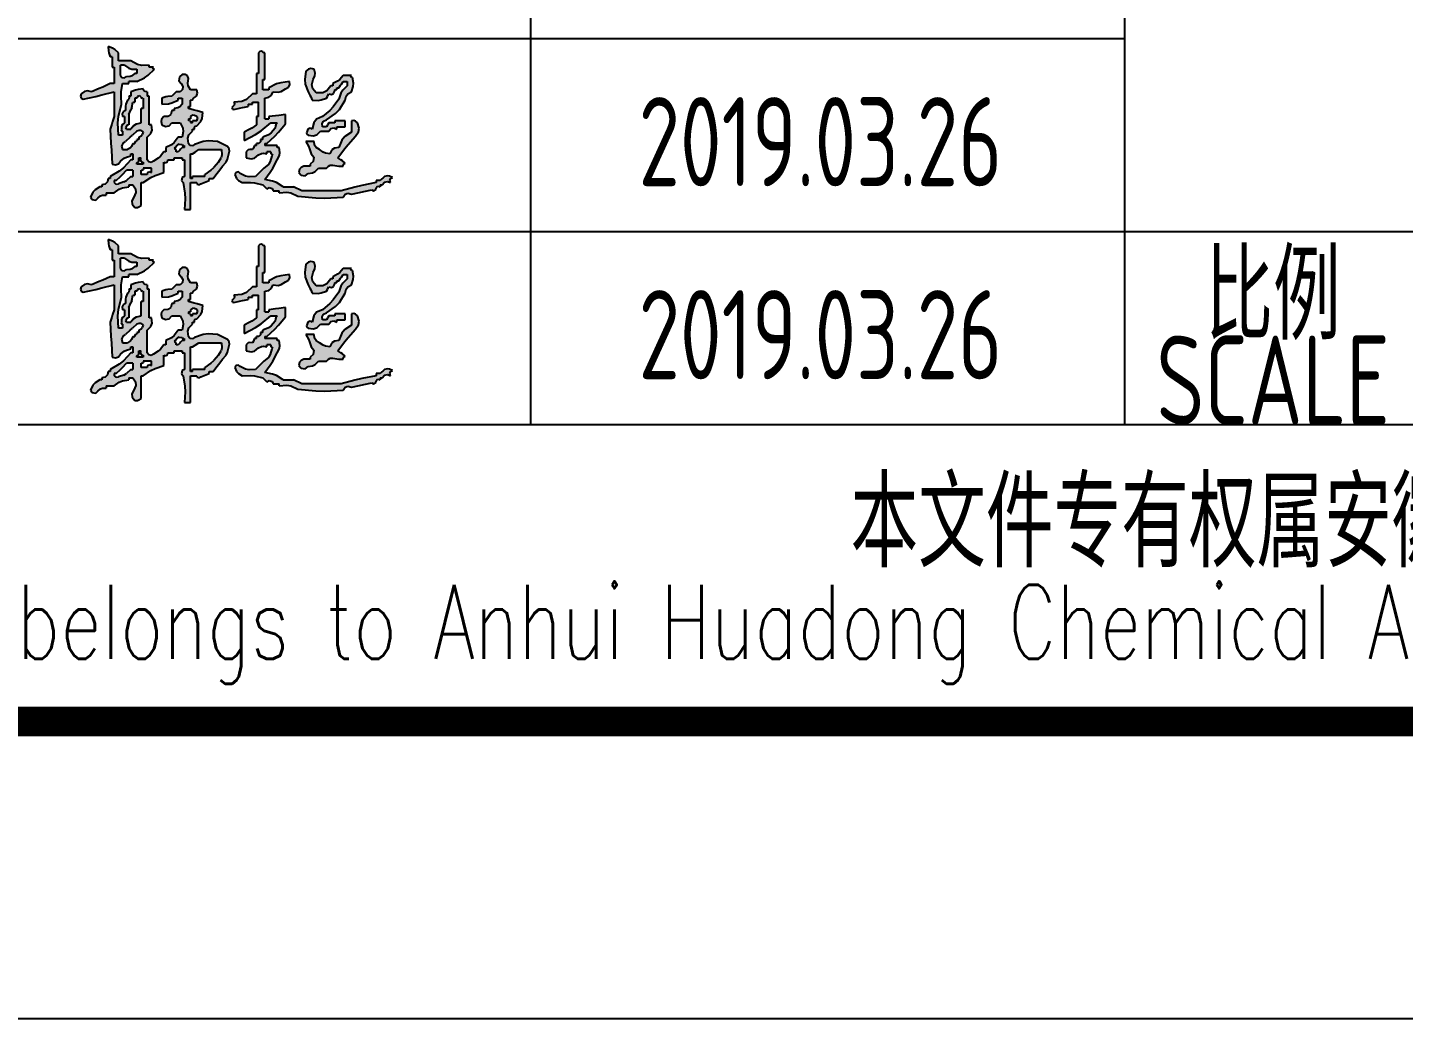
# Model space of a CAD drawing. Extents: x 4267484 to 4395158, y -674551 to -235742.
# Drawn here: x 4367962 to 4372597, y -485691 to -482353 of the extents above; entities that cross this region are included whole.
import ezdxf
from ezdxf.enums import TextEntityAlignment as Align

# ---------------------------------------------------------------- set-up
doc = ezdxf.new("R2010")
doc.units = 0
doc.header["$LTSCALE"] = 1000
doc.header["$MEASUREMENT"] = 0
doc.layers.get('0').update_dxf_attribs({"linetype": 'CONTINUOUS'})
doc.layers.add('PUB_TITLE', color=4, linetype='CONTINUOUS')
doc.styles.add('AHD', font='sceie.shx', dxfattribs={"width": 0.7, "bigfont": 'sceic.shx'})
doc.styles.add('ECEC_TQ', font='txt_l.shx', dxfattribs={"bigfont": 'hztxt_l.shx'})
doc.styles.add('sceie', font='sceie.shx', dxfattribs={"bigfont": 'sceic.shx'})

# ---------------------------------------------------------------- blocks, each defined once
blk = doc.blocks.new('韩超')
h = blk.add_hatch(color=256)
h.dxf.hatch_style = 1
h.paths.add_polyline_path([(0.787849, 0.514197), (0.777955, 0.527898), (0.77346, 0.562754), (0.78123, 0.586063), (0.805739, 0.61125), (0.805739, 0.625142), (0.819631, 0.625142), (0.818004, 0.635027), (0.823773, 0.643681), (0.833523, 0.64598), (0.860867, 0.674873), (0.870953, 0.696725), (0.875199, 0.736279), (0.836353, 0.74757), (0.816903, 0.753127), (0.777955, 0.764063), (0.777955, 0.777955), (0.791847, 0.777955), (0.791847, 0.819631), (0.801775, 0.820971), (0.80763, 0.824875), (0.812685, 0.833523), (0.832189, 0.847055), (0.839321, 0.866071), (0.833523, 0.889091), (0.791847, 0.889091), (0.776856, 0.916298), (0.7735, 0.934755), (0.777955, 0.965498), (0.770329, 0.984025), (0.756314, 0.993368), (0.736279, 0.993282), (0.716867, 0.977277), (0.713907, 0.950644), (0.729333, 0.930768), (0.740061, 0.911103), (0.737625, 0.891618), (0.722387, 0.875199), (0.694603, 0.875199), (0.683489, 0.864086), (0.677932, 0.858529), (0.666819, 0.847415), (0.638572, 0.845181), (0.624291, 0.842325), (0.597358, 0.833523), (0.597358, 0.791847), (0.643081, 0.794876), (0.666726, 0.800787), (0.708495, 0.819631), (0.708495, 0.833523), (0.736279, 0.833523), (0.736279, 0.791847), (0.718733, 0.774249), (0.705317, 0.767541), (0.680711, 0.764063), (0.680711, 0.750171), (0.666819, 0.750171), (0.658732, 0.72359), (0.639033, 0.708815), (0.61125, 0.708495), (0.596777, 0.690733), (0.592946, 0.675409), (0.597358, 0.652926), (0.623512, 0.642026), (0.64687, 0.646697), (0.666819, 0.666819), (0.722387, 0.666819), (0.738834, 0.631134), (0.742077, 0.608437), (0.736279, 0.569574), (0.708495, 0.569574), (0.682162, 0.535076), (0.663824, 0.519794), (0.625142, 0.500114), (0.625142, 0.47233), (0.61125, 0.47233), (0.589715, 0.441777), (0.574435, 0.428025), (0.54179, 0.409816), (0.527664, 0.400538), (0.510468, 0.403404), (0.500114, 0.416762), (0.500114, 0.569574), (0.524623, 0.594762), (0.532393, 0.618071), (0.527898, 0.652926), (0.514006, 0.652926), (0.514006, 0.847415), (0.500114, 0.847415), (0.500114, 0.875199), (0.486416, 0.877514), (0.478388, 0.883536), (0.47233, 0.896037), (0.438162, 0.892345), (0.420863, 0.888021), (0.388977, 0.875199), (0.388977, 0.847415), (0.375085, 0.847415), (0.379444, 0.836821), (0.376971, 0.826928), (0.368139, 0.819631), (0.356965, 0.793593), (0.353947, 0.778504), (0.354247, 0.750171), (0.337644, 0.741703), (0.330222, 0.726858), (0.333409, 0.708495), (0.347301, 0.708495), (0.347301, 0.666819), (0.332737, 0.655189), (0.327028, 0.643772), (0.326463, 0.625142), (0.32344, 0.619715), (0.327253, 0.612088), (0.333409, 0.61125), (0.333409, 0.583466), (0.305625, 0.583466), (0.302565, 0.667178), (0.306887, 0.710398), (0.326463, 0.791847), (0.3234, 0.8474), (0.32482, 0.875797), (0.333409, 0.930768), (0.375085, 0.930768), (0.375085, 0.94466), (0.430654, 0.94466), (0.482374, 0.970498), (0.50707, 0.987931), (0.548736, 1.028012), (0.542559, 1.028676), (0.538615, 1.036564), (0.54179, 1.041904), (0.514006, 1.041904), (0.514006, 1.055796), (0.462884, 1.052445), (0.433869, 1.058893), (0.388977, 1.08358), (0.305625, 1.08358), (0.305625, 1.139148), (0.281985, 1.161307), (0.266841, 1.170393), (0.236165, 1.180825), (0.238399, 1.152578), (0.241255, 1.138297), (0.250057, 1.111364), (0.263949, 1.111364), (0.263949, 1.041904), (0.277841, 1.041904), (0.277841, 0.930768), (0.250057, 0.930768), (0.200194, 0.90821), (0.175186, 0.897095), (0.125028, 0.875199), (0.097454, 0.881715), (0.078516, 0.877928), (0.055568, 0.861307), (0.050109, 0.847376), (0.0559, 0.8329), (0.06946, 0.826577), (0.152955, 0.845407), (0.194635, 0.855133), (0.277841, 0.875199), (0.277841, 0.708495), (0.266727, 0.675154), (0.261171, 0.658483), (0.250057, 0.625142), (0.255939, 0.530696), (0.258718, 0.483462), (0.263949, 0.388977), (0.286969, 0.38318), (0.305985, 0.390311), (0.319517, 0.409816), (0.344599, 0.428141), (0.359268, 0.435475), (0.388977, 0.444546), (0.388977, 0.458438), (0.40287, 0.458438), (0.40287, 0.416762), (0.388977, 0.416762), (0.340729, 0.364454), (0.31168, 0.341215), (0.250057, 0.305625), (0.250057, 0.291733), (0.236165, 0.291733), (0.231424, 0.268639), (0.217583, 0.254798), (0.194489, 0.250057), (0.194489, 0.236165), (0.180597, 0.236165), (0.148793, 0.216524), (0.134276, 0.200394), (0.118082, 0.166705), (0.127514, 0.14947), (0.152825, 0.145854), (0.166705, 0.159759), (0.185336, 0.17447), (0.198563, 0.17943), (0.222273, 0.180597), (0.222273, 0.194489), (0.277841, 0.194489), (0.311245, 0.220472), (0.333233, 0.229896), (0.375085, 0.236165), (0.375085, 0.250057), (0.40287, 0.250057), (0.420685, 0.221738), (0.422698, 0.197582), (0.409816, 0.166705), (0.396068, 0.142401), (0.398473, 0.118345), (0.416762, 0.097244), (0.43433, 0.097627), (0.444154, 0.100901), (0.458438, 0.111136), (0.458438, 0.263949), (0.47233, 0.263949), (0.524193, 0.298154), (0.552768, 0.312442), (0.61125, 0.333409), (0.61125, 0.40287), (0.621931, 0.39652), (0.637706, 0.404407), (0.639034, 0.416762), (0.680711, 0.416762), (0.680711, 0.430654), (0.736279, 0.430654), (0.736279, 0.416762), (0.750171, 0.416762), (0.750171, 0.305625), (0.735269, 0.297653), (0.731714, 0.276323), (0.743225, 0.263949), (0.754517, 0.192544), (0.755945, 0.155413), (0.750171, 0.083352), (0.791847, 0.083352), (0.791847, 0.263949), (0.833523, 0.263949), (0.837499, 0.253205), (0.852744, 0.249394), (0.861307, 0.257003), (0.883535, 0.265338), (0.894648, 0.269506), (0.916876, 0.277841), (0.916876, 0.291733), (0.94466, 0.291733), (0.969894, 0.324902), (0.982398, 0.341574), (1.007174, 0.375085), (1.032146, 0.402761), (1.041693, 0.421855), (1.04885, 0.458438), (1.055218, 0.477023), (1.053221, 0.491001), (1.041904, 0.50706), (0.972444, 0.54179), (0.910919, 0.546316), (0.877697, 0.541786), (0.819631, 0.520952), (0.805828, 0.5112)])
h.paths.add_polyline_path([(0.791847, 0.458438), (0.805739, 0.458438), (0.82241, 0.469551), (0.847415, 0.486222), (1.000228, 0.486222), (1.003038, 0.45197), (0.997988, 0.431769), (0.97939, 0.40287), (0.948039, 0.36501), (0.929334, 0.347744), (0.889091, 0.319517), (0.889091, 0.305625), (0.805739, 0.305625), (0.805739, 0.291733), (0.791847, 0.291733)], flags=16)
h.paths.add_polyline_path([(0.750171, 0.500114), (0.736279, 0.500114), (0.725165, 0.489), (0.719608, 0.483443), (0.708495, 0.47233), (0.694603, 0.47233), (0.694603, 0.486222), (0.688447, 0.48706), (0.684633, 0.494686), (0.687657, 0.500114), (0.701182, 0.516386), (0.715167, 0.52238), (0.736279, 0.520952), (0.736943, 0.514775), (0.744831, 0.510831), (0.750171, 0.514006)], flags=16)
h.paths.add_polyline_path([(0.791847, 0.666819), (0.793521, 0.674497), (0.785633, 0.682384), (0.777955, 0.680711), (0.777955, 0.694603), (0.791847, 0.694603), (0.792194, 0.70849), (0.806202, 0.718996), (0.819631, 0.715441), (0.833192, 0.709118), (0.838982, 0.694641), (0.833523, 0.680711), (0.805739, 0.680711), (0.805739, 0.666819)], flags=16)
h.paths.add_polyline_path([(0.527898, 0.361193), (0.527898, 0.333409), (0.517217, 0.339759), (0.501443, 0.331871), (0.500114, 0.319517), (0.458438, 0.319517), (0.458438, 0.347301), (0.466116, 0.345628), (0.474003, 0.353515), (0.47233, 0.361193)], flags=16)
h.paths.add_polyline_path([(0.47233, 0.40287), (0.47233, 0.388977), (0.430654, 0.388977), (0.42898, 0.396656), (0.436867, 0.404543), (0.444546, 0.40287), (0.444546, 0.430654), (0.458438, 0.430654), (0.452088, 0.419973), (0.459976, 0.404198)], flags=16)
h.paths.add_polyline_path([(0.47233, 0.604304), (0.464836, 0.588169), (0.458643, 0.580427), (0.444546, 0.569574), (0.444546, 0.555682), (0.430654, 0.555682), (0.432327, 0.548004), (0.42444, 0.540117), (0.416762, 0.54179), (0.416762, 0.527898), (0.40287, 0.527898), (0.39467, 0.507807), (0.386422, 0.49791), (0.368139, 0.486222), (0.333409, 0.486222), (0.327612, 0.509242), (0.334743, 0.528258), (0.354247, 0.54179), (0.384775, 0.569612), (0.400056, 0.583504), (0.430654, 0.61125), (0.446814, 0.616197), (0.458647, 0.614224)], flags=16)
h.paths.add_polyline_path([(0.458438, 0.666819), (0.426908, 0.659351), (0.410404, 0.649448), (0.388977, 0.625142), (0.361193, 0.625142), (0.354844, 0.635823), (0.362731, 0.651598), (0.375085, 0.652926), (0.375085, 0.722387), (0.390598, 0.753922), (0.396359, 0.771203), (0.40287, 0.805739), (0.416762, 0.805739), (0.416762, 0.833523), (0.430654, 0.833523), (0.434629, 0.844267), (0.449874, 0.848078), (0.458438, 0.840469), (0.459102, 0.834292), (0.466989, 0.830348), (0.47233, 0.833523), (0.47233, 0.764063), (0.458438, 0.764063)], flags=16)
h.paths.add_polyline_path([(0.40287, 0.347301), (0.40287, 0.305625), (0.388977, 0.305625), (0.360889, 0.27915), (0.342496, 0.268422), (0.305625, 0.257003), (0.294367, 0.254885), (0.286778, 0.256782), (0.277841, 0.263949), (0.277841, 0.277841), (0.291733, 0.277841), (0.319459, 0.305683), (0.333352, 0.319575), (0.361193, 0.347301)], flags=16)
h.paths.add_polyline_path([(0.430654, 1.000228), (0.416762, 1.000228), (0.39813, 0.985517), (0.384903, 0.980557), (0.361193, 0.97939), (0.347067, 0.970112), (0.329871, 0.972978), (0.319517, 0.986336), (0.319517, 1.055796), (0.347301, 1.055796), (0.376072, 1.035613), (0.395527, 1.029128), (0.430654, 1.028012)], flags=16)
h = blk.add_hatch(color=256)
h.dxf.hatch_style = 1
h.paths.add_polyline_path([(1.542018, 0.208381), (1.519791, 0.219494), (1.508677, 0.225051), (1.48645, 0.236165), (1.416989, 0.236165), (1.371255, 0.264232), (1.344642, 0.274582), (1.291961, 0.284787), (1.328443, 0.335457), (1.345237, 0.362046), (1.375313, 0.416762), (1.391241, 0.446575), (1.394603, 0.466747), (1.389205, 0.500114), (1.375313, 0.500114), (1.375313, 0.514006), (1.291961, 0.514006), (1.291961, 0.527898), (1.305853, 0.527898), (1.359796, 0.576664), (1.385101, 0.603375), (1.430881, 0.659873), (1.430881, 0.722387), (1.386427, 0.71683), (1.3642, 0.714052), (1.319745, 0.708495), (1.319745, 0.694603), (1.291961, 0.694603), (1.291961, 0.833523), (1.31926, 0.838693), (1.334923, 0.85044), (1.347529, 0.875199), (1.381781, 0.872389), (1.401982, 0.877439), (1.430881, 0.896037), (1.450883, 0.906123), (1.460131, 0.922307), (1.458666, 0.94466), (1.401114, 0.937345), (1.371819, 0.928557), (1.319745, 0.902983), (1.319745, 0.889091), (1.278069, 0.889091), (1.278069, 0.958552), (1.291961, 0.958552), (1.291961, 1.139148), (1.285806, 1.138304), (1.281086, 1.140664), (1.278069, 1.146094), (1.267308, 1.150023), (1.257931, 1.147679), (1.250285, 1.139148), (1.250285, 1.000228), (1.236393, 1.000228), (1.236393, 0.861307), (1.208609, 0.861307), (1.168183, 0.824416), (1.138053, 0.811024), (1.08358, 0.805739), (1.087939, 0.795145), (1.085465, 0.785252), (1.076634, 0.777955), (1.071121, 0.771113), (1.075065, 0.759282), (1.08358, 0.757117), (1.122533, 0.76519), (1.141984, 0.769358), (1.180825, 0.777955), (1.180825, 0.791847), (1.208609, 0.791847), (1.208609, 0.805739), (1.250285, 0.805739), (1.250285, 0.708495), (1.236393, 0.708495), (1.236393, 0.652926), (1.203973, 0.631977), (1.187234, 0.622213), (1.15304, 0.604304), (1.15304, 0.548736), (1.229739, 0.588318), (1.266619, 0.612432), (1.333637, 0.666819), (1.375313, 0.666819), (1.366995, 0.654381), (1.363975, 0.646831), (1.361421, 0.632088), (1.335054, 0.599814), (1.316435, 0.58585), (1.278069, 0.569574), (1.278069, 0.555682), (1.264177, 0.555682), (1.26415, 0.539965), (1.25211, 0.527924), (1.236393, 0.527898), (1.236393, 0.514006), (1.222501, 0.514006), (1.219217, 0.502022), (1.216226, 0.496039), (1.208609, 0.486222), (1.191149, 0.488205), (1.17971, 0.484393), (1.166932, 0.47233), (1.166932, 0.430654), (1.200708, 0.424307), (1.223469, 0.429997), (1.250285, 0.451492), (1.27048, 0.461183), (1.283894, 0.46286), (1.305853, 0.458438), (1.305853, 0.47233), (1.333637, 0.47233), (1.333637, 0.458438), (1.339793, 0.4576), (1.343606, 0.449973), (1.340583, 0.444546), (1.32937, 0.406076), (1.316213, 0.38634), (1.285015, 0.361193), (1.229447, 0.305625), (1.187056, 0.302553), (1.163204, 0.307323), (1.125256, 0.326463), (1.114566, 0.33576), (1.096818, 0.332211), (1.090526, 0.319517), (1.102438, 0.292491), (1.113943, 0.279343), (1.139148, 0.263949), (1.194983, 0.265062), (1.223561, 0.262204), (1.278069, 0.250057), (1.289183, 0.238943), (1.294739, 0.233386), (1.305853, 0.222273), (1.320568, 0.231877), (1.341519, 0.224893), (1.347529, 0.208381), (1.389205, 0.208381), (1.389205, 0.194489), (1.439628, 0.1998), (1.468259, 0.195028), (1.514234, 0.173651), (1.635959, 0.161998), (1.69773, 0.160594), (1.819859, 0.166705), (1.833779, 0.185933), (1.852296, 0.192877), (1.875427, 0.187543), (1.930995, 0.198656), (1.958779, 0.204213), (2.014348, 0.215327), (2.025534, 0.209917), (2.039748, 0.217024), (2.042132, 0.229219), (2.049428, 0.23805), (2.059322, 0.240524), (2.069916, 0.236165), (2.069916, 0.250057), (2.083808, 0.250057), (2.098401, 0.26772), (2.118188, 0.272666), (2.139376, 0.263949), (2.133917, 0.27788), (2.139708, 0.292356), (2.153268, 0.298679), (2.133073, 0.308371), (2.119659, 0.310047), (2.0977, 0.305625), (2.086586, 0.294512), (2.08103, 0.288955), (2.069916, 0.277841), (2.042132, 0.277841), (2.042132, 0.263949), (1.946785, 0.245868), (1.899372, 0.234712), (1.805967, 0.208381)])
h = blk.add_hatch(color=256)
h.dxf.hatch_style = 1
h.paths.add_polyline_path([(1.611478, 0.625142), (1.597547, 0.630601), (1.583071, 0.624811), (1.576748, 0.61125), (1.572819, 0.60049), (1.575163, 0.591112), (1.583694, 0.583466), (1.61855, 0.578971), (1.641859, 0.586741), (1.667046, 0.61125), (1.680938, 0.61125), (1.722615, 0.61125), (1.737208, 0.628913), (1.756995, 0.63386), (1.778183, 0.625142), (1.778183, 0.639034), (1.833751, 0.639034), (1.833751, 0.655705), (1.833751, 0.66404), (1.833751, 0.680711), (1.805967, 0.680711), (1.792075, 0.680711), (1.764291, 0.680711), (1.764291, 0.666819), (1.722615, 0.666819), (1.717058, 0.655705), (1.714279, 0.650148), (1.708723, 0.639034), (1.69483, 0.639034), (1.680938, 0.639034), (1.678868, 0.661339), (1.688455, 0.678116), (1.708723, 0.687657), (1.768692, 0.728785), (1.795922, 0.757527), (1.833751, 0.819631), (1.839429, 0.846829), (1.850907, 0.862133), (1.875427, 0.875199), (1.888443, 0.91196), (1.890032, 0.934206), (1.882373, 0.972444), (1.876196, 0.973108), (1.872252, 0.980995), (1.875427, 0.986336), (1.861535, 0.986336), (1.819859, 0.986336), (1.796859, 0.959188), (1.781933, 0.947248), (1.750399, 0.930768), (1.750399, 0.916876), (1.736507, 0.916876), (1.71031, 0.882162), (1.682751, 0.868382), (1.639262, 0.868253), (1.61591, 0.897042), (1.610049, 0.922442), (1.618424, 0.958552), (1.629264, 0.984285), (1.6309, 1.000642), (1.62537, 1.028012), (1.602888, 1.032424), (1.587563, 1.028593), (1.569802, 1.01412), (1.562035, 0.958817), (1.56513, 0.927869), (1.583694, 0.875199), (1.595758, 0.853473), (1.601336, 0.842318), (1.611478, 0.819631), (1.650742, 0.818134), (1.671448, 0.821092), (1.708723, 0.833523), (1.714279, 0.844637), (1.717058, 0.850194), (1.722615, 0.861307), (1.740978, 0.85812), (1.755823, 0.865542), (1.764291, 0.882145), (1.764955, 0.888322), (1.772842, 0.892266), (1.778183, 0.889091), (1.778183, 0.902983), (1.792075, 0.902983), (1.803189, 0.919654), (1.808745, 0.927989), (1.819859, 0.94466), (1.847643, 0.94466), (1.847643, 0.916876), (1.817381, 0.887163), (1.804962, 0.866982), (1.792075, 0.826577), (1.753545, 0.774398), (1.730689, 0.750113), (1.680938, 0.708495), (1.641359, 0.690689), (1.621854, 0.667284)])
h = blk.add_hatch(color=256)
h.dxf.hatch_style = 1
h.paths.add_polyline_path([(1.831635, 0.573795), (1.812227, 0.549535), (1.792075, 0.500114), (1.762292, 0.496094), (1.744726, 0.484384), (1.729561, 0.458438), (1.700075, 0.463546), (1.684975, 0.469586), (1.6601, 0.486222), (1.637668, 0.49978), (1.627728, 0.515685), (1.62537, 0.54179), (1.603143, 0.54179), (1.592029, 0.54179), (1.569802, 0.54179), (1.586675, 0.509854), (1.593737, 0.492906), (1.604532, 0.458438), (1.621804, 0.436498), (1.61886, 0.407063), (1.597586, 0.388977), (1.597586, 0.375085), (1.55591, 0.375085), (1.536306, 0.36578), (1.526798, 0.35437), (1.52118, 0.333409), (1.537185, 0.313997), (1.563818, 0.311038), (1.583694, 0.326463), (1.614401, 0.331156), (1.630976, 0.339443), (1.653154, 0.361193), (1.667046, 0.361193), (1.708723, 0.361193), (1.720352, 0.375758), (1.731769, 0.381467), (1.750399, 0.382031), (1.77782, 0.376762), (1.791938, 0.37535), (1.819859, 0.375085), (1.821199, 0.385013), (1.825102, 0.390868), (1.833751, 0.395924), (1.815429, 0.411271), (1.805589, 0.418299), (1.785129, 0.430654), (1.829593, 0.491137), (1.853312, 0.520437), (1.903211, 0.57652), (1.923495, 0.606919), (1.927312, 0.631729), (1.917103, 0.666819), (1.904326, 0.678881), (1.892887, 0.682694), (1.875427, 0.680711), (1.875427, 0.650148), (1.875427, 0.634867), (1.875427, 0.604304)])
for p, q in [((0.266841, 1.170393), (0.236165, 1.180825)), ((0.236165, 1.180825), (0.238399, 1.152578)), ((0.238399, 1.152578), (0.241255, 1.138297)), ((0.241255, 1.138297), (0.250057, 1.111364)), ((0.281985, 1.161307), (0.266841, 1.170393)), ((0.305625, 1.139148), (0.281985, 1.161307)), ((0.305625, 1.08358), (0.305625, 1.139148)), ((1.257931, 1.147679), (1.250285, 1.139148)), ((1.250285, 1.139148), (1.250285, 1.000228)), ((1.267308, 1.150023), (1.257931, 1.147679)), ((1.278069, 1.146094), (1.267308, 1.150023)), ((1.281086, 1.140664), (1.278069, 1.146094)), ((1.285806, 1.138304), (1.281086, 1.140664)), ((1.291961, 1.139148), (1.285806, 1.138304)), ((1.291961, 0.958552), (1.291961, 1.139148)), ((0.263949, 1.111364), (0.250057, 1.111364)), ((0.263949, 1.111364), (0.263949, 1.041904)), ((0.263949, 1.041904), (0.277841, 1.041904)), ((0.277841, 1.041904), (0.277841, 0.930768)), ((0.388977, 1.08358), (0.305625, 1.08358)), ((0.319517, 0.986336), (0.319517, 1.055796)), ((0.347301, 1.055796), (0.319517, 1.055796)), ((0.347301, 1.055796), (0.376072, 1.035613)), ((0.376072, 1.035613), (0.395527, 1.029128)), ((0.433869, 1.058893), (0.388977, 1.08358)), ((0.395527, 1.029128), (0.430654, 1.028012)), ((0.430654, 1.028012), (0.430654, 1.000228)), ((0.462884, 1.052445), (0.433869, 1.058893)), ((0.514006, 1.055796), (0.462884, 1.052445)), ((0.50707, 0.987931), (0.548736, 1.028012)), ((0.514006, 1.041904), (0.514006, 1.055796)), ((0.54179, 1.041904), (0.514006, 1.041904)), ((0.538615, 1.036564), (0.54179, 1.041904)), ((0.542559, 1.028676), (0.538615, 1.036564)), ((0.548736, 1.028012), (0.542559, 1.028676)), ((1.587563, 1.028593), (1.569802, 1.01412)), ((1.602888, 1.032424), (1.587563, 1.028593)), ((1.62537, 1.028012), (1.602888, 1.032424)), ((1.6309, 1.000642), (1.62537, 1.028012)), ((0.250057, 0.930768), (0.200194, 0.90821)), ((0.277841, 0.930768), (0.250057, 0.930768)), ((0.319517, 0.986336), (0.329871, 0.972978)), ((0.32482, 0.875797), (0.333409, 0.930768)), ((0.329871, 0.972978), (0.347067, 0.970112)), ((0.333409, 0.930768), (0.375085, 0.930768)), ((0.347067, 0.970112), (0.361193, 0.97939)), ((0.361193, 0.97939), (0.384903, 0.980557)), ((0.375085, 0.930768), (0.375085, 0.94466)), ((0.430654, 0.94466), (0.375085, 0.94466)), ((0.384903, 0.980557), (0.39813, 0.985517)), ((0.416762, 1.000228), (0.39813, 0.985517)), ((0.430654, 1.000228), (0.416762, 1.000228)), ((0.430654, 0.94466), (0.482374, 0.970498)), ((0.482374, 0.970498), (0.50707, 0.987931)), ((0.716867, 0.977277), (0.713907, 0.950644)), ((0.713907, 0.950644), (0.729333, 0.930768)), ((0.736279, 0.993282), (0.716867, 0.977277)), ((0.729333, 0.930768), (0.740061, 0.911103)), ((0.756314, 0.993368), (0.736279, 0.993282)), ((0.770329, 0.984025), (0.756314, 0.993368)), ((0.777955, 0.965498), (0.770329, 0.984025)), ((0.7735, 0.934755), (0.777955, 0.965498)), ((0.776856, 0.916298), (0.7735, 0.934755)), ((1.236393, 1.000228), (1.236393, 0.861307)), ((1.250285, 1.000228), (1.236393, 1.000228)), ((1.278069, 0.958552), (1.291961, 0.958552)), ((1.278069, 0.889091), (1.278069, 0.958552)), ((1.371819, 0.928557), (1.319745, 0.902983)), ((1.401114, 0.937345), (1.371819, 0.928557)), ((1.458666, 0.94466), (1.401114, 0.937345)), ((1.460131, 0.922307), (1.458666, 0.94466)), ((1.569802, 1.01412), (1.562035, 0.958817)), ((1.562035, 0.958817), (1.56513, 0.927869)), ((1.56513, 0.927869), (1.583694, 0.875199)), ((1.610049, 0.922442), (1.618424, 0.958552)), ((1.618424, 0.958552), (1.629264, 0.984285)), ((1.629264, 0.984285), (1.6309, 1.000642)), ((1.781933, 0.947248), (1.750399, 0.930768)), ((1.750399, 0.930768), (1.750399, 0.916876)), ((1.796859, 0.959188), (1.781933, 0.947248)), ((1.819859, 0.986336), (1.796859, 0.959188)), ((1.803189, 0.919654), (1.808745, 0.927989)), ((1.808745, 0.927989), (1.819859, 0.94466)), ((1.861535, 0.986336), (1.819859, 0.986336)), ((1.819859, 0.94466), (1.847643, 0.94466)), ((1.847643, 0.94466), (1.847643, 0.916876)), ((1.875427, 0.986336), (1.861535, 0.986336)), ((1.872252, 0.980995), (1.875427, 0.986336)), ((1.876196, 0.973108), (1.872252, 0.980995)), ((1.882373, 0.972444), (1.876196, 0.973108)), ((1.890032, 0.934206), (1.882373, 0.972444)), ((1.888443, 0.91196), (1.890032, 0.934206)), ((0.055568, 0.861307), (0.050109, 0.847376)), ((0.050109, 0.847376), (0.0559, 0.8329)), ((0.078516, 0.877928), (0.055568, 0.861307)), ((0.06946, 0.826577), (0.152955, 0.845407)), ((0.097454, 0.881715), (0.078516, 0.877928)), ((0.125028, 0.875199), (0.097454, 0.881715)), ((0.175186, 0.897095), (0.125028, 0.875199)), ((0.152955, 0.845407), (0.194635, 0.855133)), ((0.200194, 0.90821), (0.175186, 0.897095)), ((0.194635, 0.855133), (0.277841, 0.875199)), ((0.277841, 0.875199), (0.277841, 0.708495)), ((0.3234, 0.8474), (0.32482, 0.875797)), ((0.326463, 0.791847), (0.3234, 0.8474)), ((0.388977, 0.847415), (0.375085, 0.847415)), ((0.375085, 0.847415), (0.379444, 0.836821)), ((0.379444, 0.836821), (0.376971, 0.826928)), ((0.420863, 0.888021), (0.388977, 0.875199)), ((0.388977, 0.875199), (0.388977, 0.847415)), ((0.438162, 0.892345), (0.420863, 0.888021)), ((0.434629, 0.844267), (0.430654, 0.833523)), ((0.449874, 0.848078), (0.434629, 0.844267)), ((0.47233, 0.896037), (0.438162, 0.892345)), ((0.458438, 0.840469), (0.449874, 0.848078)), ((0.458438, 0.840469), (0.459102, 0.834292)), ((0.478388, 0.883536), (0.47233, 0.896037)), ((0.486416, 0.877514), (0.478388, 0.883536)), ((0.500114, 0.875199), (0.486416, 0.877514)), ((0.500114, 0.875199), (0.500114, 0.847415)), ((0.514006, 0.847415), (0.500114, 0.847415)), ((0.514006, 0.652926), (0.514006, 0.847415)), ((0.624291, 0.842325), (0.597358, 0.833523)), ((0.638572, 0.845181), (0.624291, 0.842325)), ((0.666819, 0.847415), (0.638572, 0.845181)), ((0.677932, 0.858529), (0.666819, 0.847415)), ((0.683489, 0.864086), (0.677932, 0.858529)), ((0.694603, 0.875199), (0.683489, 0.864086)), ((0.722387, 0.875199), (0.694603, 0.875199)), ((0.737625, 0.891618), (0.722387, 0.875199)), ((0.740061, 0.911103), (0.737625, 0.891618)), ((0.791847, 0.889091), (0.776856, 0.916298)), ((0.833523, 0.889091), (0.791847, 0.889091)), ((0.812685, 0.833523), (0.832189, 0.847055)), ((0.832189, 0.847055), (0.839321, 0.866071)), ((0.839321, 0.866071), (0.833523, 0.889091)), ((1.208609, 0.861307), (1.168183, 0.824416)), ((1.236393, 0.861307), (1.208609, 0.861307)), ((1.319745, 0.889091), (1.278069, 0.889091)), ((1.291961, 0.833523), (1.31926, 0.838693)), ((1.31926, 0.838693), (1.334923, 0.85044)), ((1.319745, 0.902983), (1.319745, 0.889091)), ((1.334923, 0.85044), (1.347529, 0.875199)), ((1.347529, 0.875199), (1.381781, 0.872389)), ((1.381781, 0.872389), (1.401982, 0.877439)), ((1.401982, 0.877439), (1.430881, 0.896037)), ((1.430881, 0.896037), (1.450883, 0.906123)), ((1.450883, 0.906123), (1.460131, 0.922307)), ((1.583694, 0.875199), (1.595758, 0.853473)), ((1.595758, 0.853473), (1.601336, 0.842318)), ((1.601336, 0.842318), (1.611478, 0.819631)), ((1.61591, 0.897042), (1.610049, 0.922442)), ((1.639262, 0.868253), (1.61591, 0.897042)), ((1.682751, 0.868382), (1.639262, 0.868253)), ((1.71031, 0.882162), (1.682751, 0.868382)), ((1.708723, 0.833523), (1.714279, 0.844637)), ((1.736507, 0.916876), (1.71031, 0.882162)), ((1.714279, 0.844637), (1.717058, 0.850194)), ((1.717058, 0.850194), (1.722615, 0.861307)), ((1.722615, 0.861307), (1.740978, 0.85812)), ((1.750399, 0.916876), (1.736507, 0.916876)), ((1.740978, 0.85812), (1.755823, 0.865542)), ((1.755823, 0.865542), (1.764291, 0.882145)), ((1.764291, 0.882145), (1.764955, 0.888322)), ((1.764955, 0.888322), (1.772842, 0.892266)), ((1.772842, 0.892266), (1.778183, 0.889091)), ((1.778183, 0.902983), (1.792075, 0.902983)), ((1.778183, 0.889091), (1.778183, 0.902983)), ((1.792075, 0.902983), (1.803189, 0.919654)), ((1.804962, 0.866982), (1.792075, 0.826577)), ((1.817381, 0.887163), (1.804962, 0.866982)), ((1.847643, 0.916876), (1.817381, 0.887163)), ((1.833751, 0.819631), (1.839429, 0.846829)), ((1.839429, 0.846829), (1.850907, 0.862133)), ((1.850907, 0.862133), (1.875427, 0.875199)), ((1.875427, 0.875199), (1.888443, 0.91196)), ((0.0559, 0.8329), (0.06946, 0.826577)), ((0.306887, 0.710398), (0.326463, 0.791847)), ((0.337644, 0.741703), (0.330222, 0.726858)), ((0.354247, 0.750171), (0.337644, 0.741703)), ((0.356965, 0.793593), (0.353947, 0.778504)), ((0.353947, 0.778504), (0.354247, 0.750171)), ((0.368139, 0.819631), (0.356965, 0.793593)), ((0.376971, 0.826928), (0.368139, 0.819631)), ((0.375085, 0.722387), (0.390598, 0.753922)), ((0.396359, 0.771203), (0.390598, 0.753922)), ((0.396359, 0.771203), (0.40287, 0.805739)), ((0.40287, 0.805739), (0.416762, 0.805739)), ((0.416762, 0.833523), (0.416762, 0.805739)), ((0.430654, 0.833523), (0.416762, 0.833523)), ((0.47233, 0.764063), (0.458438, 0.764063)), ((0.458438, 0.666819), (0.458438, 0.764063)), ((0.466989, 0.830348), (0.459102, 0.834292)), ((0.47233, 0.833523), (0.466989, 0.830348)), ((0.47233, 0.833523), (0.47233, 0.764063)), ((0.597358, 0.833523), (0.597358, 0.791847)), ((0.597358, 0.791847), (0.643081, 0.794876)), ((0.643081, 0.794876), (0.666726, 0.800787)), ((0.666819, 0.750171), (0.658732, 0.72359)), ((0.666726, 0.800787), (0.708495, 0.819631)), ((0.680711, 0.750171), (0.666819, 0.750171)), ((0.705317, 0.767541), (0.680711, 0.764063)), ((0.680711, 0.764063), (0.680711, 0.750171)), ((0.718733, 0.774249), (0.705317, 0.767541)), ((0.708495, 0.833523), (0.736279, 0.833523)), ((0.708495, 0.819631), (0.708495, 0.833523)), ((0.736279, 0.791847), (0.718733, 0.774249)), ((0.736279, 0.833523), (0.736279, 0.791847)), ((0.777955, 0.777955), (0.791847, 0.777955)), ((0.777955, 0.764063), (0.777955, 0.777955)), ((0.816903, 0.753127), (0.777955, 0.764063)), ((0.791847, 0.819631), (0.801775, 0.820971)), ((0.791847, 0.777955), (0.791847, 0.819631)), ((0.801775, 0.820971), (0.80763, 0.824875)), ((0.80763, 0.824875), (0.812685, 0.833523)), ((0.836353, 0.74757), (0.816903, 0.753127)), ((0.875199, 0.736279), (0.836353, 0.74757)), ((1.076634, 0.777955), (1.071121, 0.771113)), ((1.071121, 0.771113), (1.075065, 0.759282)), ((1.075065, 0.759282), (1.08358, 0.757117)), ((1.085465, 0.785252), (1.076634, 0.777955)), ((1.138053, 0.811024), (1.08358, 0.805739)), ((1.08358, 0.805739), (1.087939, 0.795145)), ((1.08358, 0.757117), (1.122533, 0.76519)), ((1.087939, 0.795145), (1.085465, 0.785252)), ((1.122533, 0.76519), (1.141984, 0.769358)), ((1.168183, 0.824416), (1.138053, 0.811024)), ((1.141984, 0.769358), (1.180825, 0.777955)), ((1.180825, 0.791847), (1.208609, 0.791847)), ((1.180825, 0.791847), (1.180825, 0.777955)), ((1.208609, 0.791847), (1.208609, 0.805739)), ((1.208609, 0.805739), (1.250285, 0.805739)), ((1.250285, 0.708495), (1.250285, 0.805739)), ((1.291961, 0.694603), (1.291961, 0.833523)), ((1.611478, 0.819631), (1.650742, 0.818134)), ((1.650742, 0.818134), (1.671448, 0.821092)), ((1.671448, 0.821092), (1.708723, 0.833523)), ((1.730689, 0.750113), (1.680938, 0.708495)), ((1.753545, 0.774398), (1.730689, 0.750113)), ((1.792075, 0.826577), (1.753545, 0.774398)), ((1.768692, 0.728785), (1.795922, 0.757527)), ((1.795922, 0.757527), (1.833751, 0.819631)), ((0.261171, 0.658483), (0.250057, 0.625142)), ((0.266727, 0.675154), (0.261171, 0.658483)), ((0.277841, 0.708495), (0.266727, 0.675154)), ((0.302565, 0.667178), (0.306887, 0.710398)), ((0.305625, 0.583466), (0.302565, 0.667178)), ((0.332737, 0.655189), (0.327028, 0.643772)), ((0.330222, 0.726858), (0.333409, 0.708495)), ((0.347301, 0.666819), (0.332737, 0.655189)), ((0.347301, 0.708495), (0.333409, 0.708495)), ((0.347301, 0.708495), (0.347301, 0.666819)), ((0.362731, 0.651598), (0.354844, 0.635823)), ((0.375085, 0.652926), (0.362731, 0.651598)), ((0.375085, 0.722387), (0.375085, 0.652926)), ((0.410404, 0.649448), (0.388977, 0.625142)), ((0.410404, 0.649448), (0.426908, 0.659351)), ((0.426908, 0.659351), (0.458438, 0.666819)), ((0.527898, 0.652926), (0.514006, 0.652926)), ((0.532393, 0.618071), (0.527898, 0.652926)), ((0.596777, 0.690733), (0.592946, 0.675409)), ((0.592946, 0.675409), (0.597358, 0.652926)), ((0.61125, 0.708495), (0.596777, 0.690733)), ((0.597358, 0.652926), (0.623512, 0.642026)), ((0.639033, 0.708815), (0.61125, 0.708495)), ((0.658732, 0.72359), (0.639033, 0.708815)), ((0.64687, 0.646697), (0.666819, 0.666819)), ((0.666819, 0.666819), (0.722387, 0.666819)), ((0.722387, 0.666819), (0.738834, 0.631134)), ((0.777955, 0.694603), (0.777955, 0.680711)), ((0.777955, 0.694603), (0.791847, 0.694603)), ((0.785633, 0.682384), (0.777955, 0.680711)), ((0.785633, 0.682384), (0.793521, 0.674497)), ((0.792194, 0.70849), (0.791847, 0.694603)), ((0.793521, 0.674497), (0.791847, 0.666819)), ((0.805739, 0.666819), (0.791847, 0.666819)), ((0.806202, 0.718996), (0.792194, 0.70849)), ((0.833523, 0.680711), (0.805739, 0.680711)), ((0.805739, 0.666819), (0.805739, 0.680711)), ((0.819631, 0.715441), (0.806202, 0.718996)), ((0.833192, 0.709118), (0.819631, 0.715441)), ((0.833192, 0.709118), (0.838982, 0.694641)), ((0.833523, 0.680711), (0.838982, 0.694641)), ((0.833523, 0.64598), (0.860867, 0.674873)), ((0.860867, 0.674873), (0.870953, 0.696725)), ((0.870953, 0.696725), (0.875199, 0.736279)), ((1.236393, 0.652926), (1.203973, 0.631977)), ((1.236393, 0.708495), (1.236393, 0.652926)), ((1.250285, 0.708495), (1.236393, 0.708495)), ((1.266619, 0.612432), (1.333637, 0.666819)), ((1.291961, 0.694603), (1.319745, 0.694603)), ((1.3642, 0.714052), (1.319745, 0.708495)), ((1.319745, 0.708495), (1.319745, 0.694603)), ((1.333637, 0.666819), (1.375313, 0.666819)), ((1.366995, 0.654381), (1.363975, 0.646831)), ((1.386427, 0.71683), (1.3642, 0.714052)), ((1.375313, 0.666819), (1.366995, 0.654381)), ((1.385101, 0.603375), (1.430881, 0.659873)), ((1.430881, 0.722387), (1.386427, 0.71683)), ((1.430881, 0.659873), (1.430881, 0.722387)), ((1.621854, 0.667284), (1.611478, 0.625142)), ((1.641359, 0.690689), (1.621854, 0.667284)), ((1.680938, 0.708495), (1.641359, 0.690689)), ((1.678868, 0.661339), (1.688455, 0.678116)), ((1.680938, 0.639034), (1.678868, 0.661339)), ((1.688455, 0.678116), (1.708723, 0.687657)), ((1.708723, 0.687657), (1.768692, 0.728785)), ((1.714279, 0.650148), (1.708723, 0.639034)), ((1.717058, 0.655705), (1.714279, 0.650148)), ((1.722615, 0.666819), (1.717058, 0.655705)), ((1.764291, 0.666819), (1.722615, 0.666819)), ((1.792075, 0.680711), (1.764291, 0.680711)), ((1.764291, 0.680711), (1.764291, 0.666819)), ((1.805967, 0.680711), (1.792075, 0.680711)), ((1.833751, 0.680711), (1.805967, 0.680711)), ((1.833751, 0.66404), (1.833751, 0.680711)), ((1.833751, 0.655705), (1.833751, 0.66404)), ((1.833751, 0.639034), (1.833751, 0.655705)), ((1.892887, 0.682694), (1.875427, 0.680711)), ((1.875427, 0.680711), (1.875427, 0.650148)), ((1.875427, 0.650148), (1.875427, 0.634867)), ((1.904326, 0.678881), (1.892887, 0.682694)), ((1.917103, 0.666819), (1.904326, 0.678881)), ((1.927312, 0.631729), (1.917103, 0.666819)), ((0.250057, 0.625142), (0.255939, 0.530696)), ((0.333409, 0.583466), (0.305625, 0.583466)), ((0.326463, 0.625142), (0.32344, 0.619715)), ((0.32344, 0.619715), (0.327253, 0.612088)), ((0.327028, 0.643772), (0.326463, 0.625142)), ((0.327253, 0.612088), (0.333409, 0.61125)), ((0.333409, 0.61125), (0.333409, 0.583466)), ((0.384775, 0.569612), (0.354247, 0.54179)), ((0.361193, 0.625142), (0.354844, 0.635823)), ((0.361193, 0.625142), (0.388977, 0.625142)), ((0.384775, 0.569612), (0.400056, 0.583504)), ((0.430654, 0.61125), (0.400056, 0.583504)), ((0.446814, 0.616197), (0.430654, 0.61125)), ((0.444546, 0.569574), (0.458643, 0.580427)), ((0.444546, 0.569574), (0.444546, 0.555682)), ((0.458647, 0.614224), (0.446814, 0.616197)), ((0.458643, 0.580427), (0.464836, 0.588169)), ((0.458647, 0.614224), (0.47233, 0.604304)), ((0.47233, 0.604304), (0.464836, 0.588169)), ((0.500114, 0.569574), (0.524623, 0.594762)), ((0.500114, 0.416762), (0.500114, 0.569574)), ((0.524623, 0.594762), (0.532393, 0.618071)), ((0.623512, 0.642026), (0.64687, 0.646697)), ((0.708495, 0.569574), (0.682162, 0.535076)), ((0.736279, 0.569574), (0.708495, 0.569574)), ((0.742077, 0.608437), (0.736279, 0.569574)), ((0.738834, 0.631134), (0.742077, 0.608437)), ((0.77346, 0.562754), (0.78123, 0.586063)), ((0.777955, 0.527898), (0.77346, 0.562754)), ((0.78123, 0.586063), (0.805739, 0.61125)), ((0.805739, 0.61125), (0.805739, 0.625142)), ((0.805739, 0.625142), (0.819631, 0.625142)), ((0.818004, 0.635027), (0.823773, 0.643681)), ((0.819631, 0.625142), (0.818004, 0.635027)), ((0.823773, 0.643681), (0.833523, 0.64598)), ((1.187234, 0.622213), (1.15304, 0.604304)), ((1.15304, 0.604304), (1.15304, 0.548736)), ((1.15304, 0.548736), (1.229739, 0.588318)), ((1.203973, 0.631977), (1.187234, 0.622213)), ((1.229739, 0.588318), (1.266619, 0.612432)), ((1.316435, 0.58585), (1.278069, 0.569574)), ((1.278069, 0.555682), (1.278069, 0.569574)), ((1.305853, 0.527898), (1.359796, 0.576664)), ((1.335054, 0.599814), (1.316435, 0.58585)), ((1.361421, 0.632088), (1.335054, 0.599814)), ((1.359796, 0.576664), (1.385101, 0.603375)), ((1.363975, 0.646831), (1.361421, 0.632088)), ((1.576748, 0.61125), (1.572819, 0.60049)), ((1.572819, 0.60049), (1.575163, 0.591112)), ((1.575163, 0.591112), (1.583694, 0.583466)), ((1.583071, 0.624811), (1.576748, 0.61125)), ((1.597547, 0.630601), (1.583071, 0.624811)), ((1.583694, 0.583466), (1.61855, 0.578971)), ((1.611478, 0.625142), (1.597547, 0.630601)), ((1.61855, 0.578971), (1.641859, 0.586741)), ((1.641859, 0.586741), (1.667046, 0.61125)), ((1.667046, 0.61125), (1.680938, 0.61125)), ((1.69483, 0.639034), (1.680938, 0.639034)), ((1.680938, 0.61125), (1.722615, 0.61125)), ((1.708723, 0.639034), (1.69483, 0.639034)), ((1.722615, 0.61125), (1.737208, 0.628913)), ((1.737208, 0.628913), (1.756995, 0.63386)), ((1.756995, 0.63386), (1.778183, 0.625142)), ((1.778183, 0.625142), (1.778183, 0.639034)), ((1.778183, 0.639034), (1.833751, 0.639034)), ((1.831635, 0.573795), (1.812227, 0.549535)), ((1.875427, 0.604304), (1.831635, 0.573795)), ((1.853312, 0.520437), (1.903211, 0.57652)), ((1.875427, 0.634867), (1.875427, 0.604304)), ((1.903211, 0.57652), (1.923495, 0.606919)), ((1.923495, 0.606919), (1.927312, 0.631729)), ((0.255939, 0.530696), (0.258718, 0.483462)), ((0.258718, 0.483462), (0.263949, 0.388977)), ((0.334743, 0.528258), (0.327612, 0.509242)), ((0.327612, 0.509242), (0.333409, 0.486222)), ((0.333409, 0.486222), (0.368139, 0.486222)), ((0.334743, 0.528258), (0.354247, 0.54179)), ((0.386422, 0.49791), (0.368139, 0.486222)), ((0.39467, 0.507807), (0.386422, 0.49791)), ((0.40287, 0.527898), (0.39467, 0.507807)), ((0.40287, 0.527898), (0.416762, 0.527898)), ((0.416762, 0.54179), (0.416762, 0.527898)), ((0.416762, 0.54179), (0.42444, 0.540117)), ((0.432327, 0.548004), (0.42444, 0.540117)), ((0.432327, 0.548004), (0.430654, 0.555682)), ((0.444546, 0.555682), (0.430654, 0.555682)), ((0.61125, 0.47233), (0.589715, 0.441777)), ((0.625142, 0.47233), (0.61125, 0.47233)), ((0.663824, 0.519794), (0.625142, 0.500114)), ((0.625142, 0.500114), (0.625142, 0.47233)), ((0.682162, 0.535076), (0.663824, 0.519794)), ((0.687657, 0.500114), (0.684633, 0.494686)), ((0.688447, 0.48706), (0.684633, 0.494686)), ((0.687657, 0.500114), (0.701182, 0.516386)), ((0.694603, 0.486222), (0.688447, 0.48706)), ((0.694603, 0.47233), (0.694603, 0.486222)), ((0.708495, 0.47233), (0.694603, 0.47233)), ((0.715167, 0.52238), (0.701182, 0.516386)), ((0.719608, 0.483443), (0.708495, 0.47233)), ((0.715167, 0.52238), (0.736279, 0.520952)), ((0.725165, 0.489), (0.719608, 0.483443)), ((0.725165, 0.489), (0.736279, 0.500114)), ((0.736279, 0.520952), (0.736943, 0.514775)), ((0.750171, 0.500114), (0.736279, 0.500114)), ((0.744831, 0.510831), (0.736943, 0.514775)), ((0.744831, 0.510831), (0.750171, 0.514006)), ((0.750171, 0.500114), (0.750171, 0.514006)), ((0.787849, 0.514197), (0.777955, 0.527898)), ((0.805828, 0.5112), (0.787849, 0.514197)), ((0.805739, 0.458438), (0.82241, 0.469551)), ((0.819631, 0.520952), (0.805828, 0.5112)), ((0.877697, 0.541786), (0.819631, 0.520952)), ((0.82241, 0.469551), (0.847415, 0.486222)), ((0.847415, 0.486222), (1.000228, 0.486222)), ((0.910919, 0.546316), (0.877697, 0.541786)), ((0.972444, 0.54179), (0.910919, 0.546316)), ((1.041904, 0.50706), (0.972444, 0.54179)), ((1.000228, 0.486222), (1.003038, 0.45197)), ((1.053221, 0.491001), (1.041904, 0.50706)), ((1.04885, 0.458438), (1.055218, 0.477023)), ((1.055218, 0.477023), (1.053221, 0.491001)), ((1.17971, 0.484393), (1.166932, 0.47233)), ((1.166932, 0.47233), (1.166932, 0.430654)), ((1.191149, 0.488205), (1.17971, 0.484393)), ((1.208609, 0.486222), (1.191149, 0.488205)), ((1.216226, 0.496039), (1.208609, 0.486222)), ((1.219217, 0.502022), (1.216226, 0.496039)), ((1.222501, 0.514006), (1.219217, 0.502022)), ((1.236393, 0.514006), (1.222501, 0.514006)), ((1.25211, 0.527924), (1.236393, 0.527898)), ((1.236393, 0.514006), (1.236393, 0.527898)), ((1.26415, 0.539965), (1.25211, 0.527924)), ((1.264177, 0.555682), (1.26415, 0.539965)), ((1.278069, 0.555682), (1.264177, 0.555682)), ((1.291961, 0.527898), (1.291961, 0.514006)), ((1.291961, 0.527898), (1.305853, 0.527898)), ((1.375313, 0.514006), (1.291961, 0.514006)), ((1.333637, 0.47233), (1.305853, 0.47233)), ((1.305853, 0.458438), (1.305853, 0.47233)), ((1.333637, 0.47233), (1.333637, 0.458438)), ((1.375313, 0.500114), (1.375313, 0.514006)), ((1.389205, 0.500114), (1.375313, 0.500114)), ((1.394603, 0.466747), (1.389205, 0.500114)), ((1.391241, 0.446575), (1.394603, 0.466747)), ((1.592029, 0.54179), (1.569802, 0.54179)), ((1.569802, 0.54179), (1.586675, 0.509854)), ((1.586675, 0.509854), (1.593737, 0.492906)), ((1.603143, 0.54179), (1.592029, 0.54179)), ((1.593737, 0.492906), (1.604532, 0.458438)), ((1.62537, 0.54179), (1.603143, 0.54179)), ((1.627728, 0.515685), (1.62537, 0.54179)), ((1.637668, 0.49978), (1.627728, 0.515685)), ((1.6601, 0.486222), (1.637668, 0.49978)), ((1.684975, 0.469586), (1.6601, 0.486222)), ((1.700075, 0.463546), (1.684975, 0.469586)), ((1.729561, 0.458438), (1.700075, 0.463546)), ((1.744726, 0.484384), (1.729561, 0.458438)), ((1.762292, 0.496094), (1.744726, 0.484384)), ((1.792075, 0.500114), (1.762292, 0.496094)), ((1.785129, 0.430654), (1.829593, 0.491137)), ((1.812227, 0.549535), (1.792075, 0.500114)), ((1.829593, 0.491137), (1.853312, 0.520437)), ((0.263949, 0.388977), (0.286969, 0.38318)), ((0.286969, 0.38318), (0.305985, 0.390311)), ((0.305985, 0.390311), (0.319517, 0.409816)), ((0.319517, 0.409816), (0.344599, 0.428141)), ((0.388977, 0.416762), (0.340729, 0.364454)), ((0.344599, 0.428141), (0.359268, 0.435475)), ((0.359268, 0.435475), (0.388977, 0.444546)), ((0.388977, 0.458438), (0.40287, 0.458438)), ((0.388977, 0.444546), (0.388977, 0.458438)), ((0.40287, 0.416762), (0.388977, 0.416762)), ((0.40287, 0.458438), (0.40287, 0.416762)), ((0.42898, 0.396656), (0.436867, 0.404543)), ((0.430654, 0.388977), (0.42898, 0.396656)), ((0.47233, 0.388977), (0.430654, 0.388977)), ((0.436867, 0.404543), (0.444546, 0.40287)), ((0.444546, 0.430654), (0.458438, 0.430654)), ((0.444546, 0.40287), (0.444546, 0.430654)), ((0.452088, 0.419973), (0.458438, 0.430654)), ((0.452088, 0.419973), (0.459976, 0.404198)), ((0.459976, 0.404198), (0.47233, 0.40287)), ((0.47233, 0.40287), (0.47233, 0.388977)), ((0.510468, 0.403404), (0.500114, 0.416762)), ((0.527664, 0.400538), (0.510468, 0.403404)), ((0.54179, 0.409816), (0.527664, 0.400538)), ((0.574435, 0.428025), (0.54179, 0.409816)), ((0.589715, 0.441777), (0.574435, 0.428025)), ((0.61125, 0.333409), (0.61125, 0.40287)), ((0.61125, 0.40287), (0.621931, 0.39652)), ((0.621931, 0.39652), (0.637706, 0.404407)), ((0.637706, 0.404407), (0.639034, 0.416762)), ((0.639034, 0.416762), (0.680711, 0.416762)), ((0.680711, 0.430654), (0.736279, 0.430654)), ((0.680711, 0.416762), (0.680711, 0.430654)), ((0.736279, 0.430654), (0.736279, 0.416762)), ((0.736279, 0.416762), (0.750171, 0.416762)), ((0.750171, 0.416762), (0.750171, 0.305625)), ((0.791847, 0.458438), (0.805739, 0.458438)), ((0.791847, 0.291733), (0.791847, 0.458438)), ((0.97939, 0.40287), (0.948039, 0.36501)), ((0.97939, 0.40287), (0.997988, 0.431769)), ((0.982398, 0.341574), (1.007174, 0.375085)), ((1.003038, 0.45197), (0.997988, 0.431769)), ((1.007174, 0.375085), (1.032146, 0.402761)), ((1.032146, 0.402761), (1.041693, 0.421855)), ((1.041693, 0.421855), (1.04885, 0.458438)), ((1.166932, 0.430654), (1.200708, 0.424307)), ((1.200708, 0.424307), (1.223469, 0.429997)), ((1.223469, 0.429997), (1.250285, 0.451492)), ((1.250285, 0.451492), (1.27048, 0.461183)), ((1.27048, 0.461183), (1.283894, 0.46286)), ((1.283894, 0.46286), (1.305853, 0.458438)), ((1.316213, 0.38634), (1.285015, 0.361193)), ((1.32937, 0.406076), (1.316213, 0.38634)), ((1.340583, 0.444546), (1.32937, 0.406076)), ((1.333637, 0.458438), (1.339793, 0.4576)), ((1.339793, 0.4576), (1.343606, 0.449973)), ((1.343606, 0.449973), (1.340583, 0.444546)), ((1.345237, 0.362046), (1.375313, 0.416762)), ((1.375313, 0.416762), (1.391241, 0.446575)), ((1.55591, 0.375085), (1.536306, 0.36578)), ((1.597586, 0.375085), (1.55591, 0.375085)), ((1.61886, 0.407063), (1.597586, 0.388977)), ((1.597586, 0.388977), (1.597586, 0.375085)), ((1.604532, 0.458438), (1.621804, 0.436498)), ((1.621804, 0.436498), (1.61886, 0.407063)), ((1.708723, 0.361193), (1.720352, 0.375758)), ((1.720352, 0.375758), (1.731769, 0.381467)), ((1.731769, 0.381467), (1.750399, 0.382031)), ((1.750399, 0.382031), (1.77782, 0.376762)), ((1.77782, 0.376762), (1.791938, 0.37535)), ((1.805589, 0.418299), (1.785129, 0.430654)), ((1.791938, 0.37535), (1.819859, 0.375085)), ((1.815429, 0.411271), (1.805589, 0.418299)), ((1.833751, 0.395924), (1.815429, 0.411271)), ((1.819859, 0.375085), (1.821199, 0.385013)), ((1.821199, 0.385013), (1.825102, 0.390868)), ((1.825102, 0.390868), (1.833751, 0.395924)), ((0.236165, 0.291733), (0.231424, 0.268639)), ((0.250057, 0.291733), (0.236165, 0.291733)), ((0.31168, 0.341215), (0.250057, 0.305625)), ((0.250057, 0.305625), (0.250057, 0.291733)), ((0.291733, 0.277841), (0.319459, 0.305683)), ((0.340729, 0.364454), (0.31168, 0.341215)), ((0.319459, 0.305683), (0.333352, 0.319575)), ((0.333352, 0.319575), (0.361193, 0.347301)), ((0.342496, 0.268422), (0.360889, 0.27915)), ((0.388977, 0.305625), (0.360889, 0.27915)), ((0.40287, 0.347301), (0.361193, 0.347301)), ((0.388977, 0.305625), (0.40287, 0.305625)), ((0.40287, 0.347301), (0.40287, 0.305625)), ((0.466116, 0.345628), (0.458438, 0.347301)), ((0.458438, 0.319517), (0.458438, 0.347301)), ((0.500114, 0.319517), (0.458438, 0.319517)), ((0.466116, 0.345628), (0.474003, 0.353515)), ((0.47233, 0.361193), (0.474003, 0.353515)), ((0.527898, 0.361193), (0.47233, 0.361193)), ((0.47233, 0.263949), (0.524193, 0.298154)), ((0.501443, 0.331871), (0.500114, 0.319517)), ((0.501443, 0.331871), (0.517217, 0.339759)), ((0.517217, 0.339759), (0.527898, 0.333409)), ((0.524193, 0.298154), (0.552768, 0.312442)), ((0.527898, 0.333409), (0.527898, 0.361193)), ((0.552768, 0.312442), (0.61125, 0.333409)), ((0.735269, 0.297653), (0.731714, 0.276323)), ((0.750171, 0.305625), (0.735269, 0.297653)), ((0.805739, 0.291733), (0.791847, 0.291733)), ((0.805739, 0.291733), (0.805739, 0.305625)), ((0.889091, 0.305625), (0.805739, 0.305625)), ((0.929334, 0.347744), (0.889091, 0.319517)), ((0.889091, 0.305625), (0.889091, 0.319517)), ((0.916876, 0.277841), (0.916876, 0.291733)), ((0.916876, 0.291733), (0.94466, 0.291733)), ((0.929334, 0.347744), (0.948039, 0.36501)), ((0.94466, 0.291733), (0.969894, 0.324902)), ((0.969894, 0.324902), (0.982398, 0.341574)), ((1.096818, 0.332211), (1.090526, 0.319517)), ((1.090526, 0.319517), (1.102438, 0.292491)), ((1.114566, 0.33576), (1.096818, 0.332211)), ((1.102438, 0.292491), (1.113943, 0.279343)), ((1.113943, 0.279343), (1.139148, 0.263949)), ((1.125256, 0.326463), (1.114566, 0.33576)), ((1.163204, 0.307323), (1.125256, 0.326463)), ((1.187056, 0.302553), (1.163204, 0.307323)), ((1.229447, 0.305625), (1.187056, 0.302553)), ((1.285015, 0.361193), (1.229447, 0.305625)), ((1.291961, 0.284787), (1.328443, 0.335457)), ((1.344642, 0.274582), (1.291961, 0.284787)), ((1.328443, 0.335457), (1.345237, 0.362046)), ((1.526798, 0.35437), (1.52118, 0.333409)), ((1.52118, 0.333409), (1.537185, 0.313997)), ((1.536306, 0.36578), (1.526798, 0.35437)), ((1.537185, 0.313997), (1.563818, 0.311038)), ((1.563818, 0.311038), (1.583694, 0.326463)), ((1.583694, 0.326463), (1.614401, 0.331156)), ((1.614401, 0.331156), (1.630976, 0.339443)), ((1.630976, 0.339443), (1.653154, 0.361193)), ((1.653154, 0.361193), (1.667046, 0.361193)), ((1.667046, 0.361193), (1.708723, 0.361193)), ((2.08103, 0.288955), (2.069916, 0.277841)), ((2.086586, 0.294512), (2.08103, 0.288955)), ((2.0977, 0.305625), (2.086586, 0.294512)), ((2.119659, 0.310047), (2.0977, 0.305625)), ((2.133073, 0.308371), (2.119659, 0.310047)), ((2.153268, 0.298679), (2.133073, 0.308371)), ((2.133917, 0.27788), (2.139708, 0.292356)), ((2.139708, 0.292356), (2.153268, 0.298679)), ((0.134276, 0.200394), (0.118082, 0.166705)), ((0.148793, 0.216524), (0.134276, 0.200394)), ((0.180597, 0.236165), (0.148793, 0.216524)), ((0.194489, 0.236165), (0.180597, 0.236165)), ((0.217583, 0.254798), (0.194489, 0.250057)), ((0.194489, 0.250057), (0.194489, 0.236165)), ((0.231424, 0.268639), (0.217583, 0.254798)), ((0.222273, 0.194489), (0.277841, 0.194489)), ((0.222273, 0.194489), (0.222273, 0.180597)), ((0.291733, 0.277841), (0.277841, 0.277841)), ((0.277841, 0.277841), (0.277841, 0.263949)), ((0.277841, 0.263949), (0.286778, 0.256782)), ((0.277841, 0.194489), (0.311245, 0.220472)), ((0.286778, 0.256782), (0.294367, 0.254885)), ((0.294367, 0.254885), (0.305625, 0.257003)), ((0.342496, 0.268422), (0.305625, 0.257003)), ((0.311245, 0.220472), (0.333233, 0.229896)), ((0.333233, 0.229896), (0.375085, 0.236165)), ((0.375085, 0.250057), (0.40287, 0.250057)), ((0.375085, 0.250057), (0.375085, 0.236165)), ((0.40287, 0.250057), (0.420685, 0.221738)), ((0.422698, 0.197582), (0.409816, 0.166705)), ((0.420685, 0.221738), (0.422698, 0.197582)), ((0.458438, 0.263949), (0.47233, 0.263949)), ((0.458438, 0.111136), (0.458438, 0.263949)), ((0.731714, 0.276323), (0.743225, 0.263949)), ((0.743225, 0.263949), (0.754517, 0.192544)), ((0.754517, 0.192544), (0.755945, 0.155413)), ((0.791847, 0.083352), (0.791847, 0.263949)), ((0.791847, 0.263949), (0.833523, 0.263949)), ((0.833523, 0.263949), (0.837499, 0.253205)), ((0.837499, 0.253205), (0.852744, 0.249394)), ((0.852744, 0.249394), (0.861307, 0.257003)), ((0.861307, 0.257003), (0.883535, 0.265338)), ((0.883535, 0.265338), (0.894648, 0.269506)), ((0.894648, 0.269506), (0.916876, 0.277841)), ((1.139148, 0.263949), (1.194983, 0.265062)), ((1.194983, 0.265062), (1.223561, 0.262204)), ((1.223561, 0.262204), (1.278069, 0.250057)), ((1.278069, 0.250057), (1.289183, 0.238943)), ((1.289183, 0.238943), (1.294739, 0.233386)), ((1.294739, 0.233386), (1.305853, 0.222273)), ((1.305853, 0.222273), (1.320568, 0.231877)), ((1.320568, 0.231877), (1.341519, 0.224893)), ((1.341519, 0.224893), (1.347529, 0.208381)), ((1.371255, 0.264232), (1.344642, 0.274582)), ((1.347529, 0.208381), (1.389205, 0.208381)), ((1.416989, 0.236165), (1.371255, 0.264232)), ((1.389205, 0.194489), (1.389205, 0.208381)), ((1.389205, 0.194489), (1.439628, 0.1998)), ((1.416989, 0.236165), (1.48645, 0.236165)), ((1.439628, 0.1998), (1.468259, 0.195028)), ((1.468259, 0.195028), (1.514234, 0.173651)), ((1.508677, 0.225051), (1.48645, 0.236165)), ((1.519791, 0.219494), (1.508677, 0.225051)), ((1.542018, 0.208381), (1.519791, 0.219494)), ((1.805967, 0.208381), (1.542018, 0.208381)), ((1.899372, 0.234712), (1.805967, 0.208381)), ((1.819859, 0.166705), (1.833779, 0.185933)), ((1.833779, 0.185933), (1.852296, 0.192877)), ((1.852296, 0.192877), (1.875427, 0.187543)), ((1.875427, 0.187543), (1.930995, 0.198656)), ((1.946785, 0.245868), (1.899372, 0.234712)), ((1.930995, 0.198656), (1.958779, 0.204213)), ((2.042132, 0.263949), (1.946785, 0.245868)), ((1.958779, 0.204213), (2.014348, 0.215327)), ((2.014348, 0.215327), (2.025534, 0.209917)), ((2.025534, 0.209917), (2.039748, 0.217024)), ((2.039748, 0.217024), (2.042132, 0.229219)), ((2.069916, 0.277841), (2.042132, 0.277841)), ((2.042132, 0.277841), (2.042132, 0.263949)), ((2.042132, 0.229219), (2.049428, 0.23805)), ((2.049428, 0.23805), (2.059322, 0.240524)), ((2.059322, 0.240524), (2.069916, 0.236165)), ((2.069916, 0.250057), (2.083808, 0.250057)), ((2.069916, 0.250057), (2.069916, 0.236165)), ((2.083808, 0.250057), (2.098401, 0.26772)), ((2.098401, 0.26772), (2.118188, 0.272666)), ((2.118188, 0.272666), (2.139376, 0.263949)), ((2.139376, 0.263949), (2.133917, 0.27788)), ((0.118082, 0.166705), (0.127514, 0.14947)), ((0.127514, 0.14947), (0.152825, 0.145854)), ((0.152825, 0.145854), (0.166705, 0.159759)), ((0.166705, 0.159759), (0.185336, 0.17447)), ((0.185336, 0.17447), (0.198563, 0.17943)), ((0.198563, 0.17943), (0.222273, 0.180597)), ((0.409816, 0.166705), (0.396068, 0.142401)), ((0.396068, 0.142401), (0.398473, 0.118345)), ((0.398473, 0.118345), (0.416762, 0.097244)), ((0.416762, 0.097244), (0.43433, 0.097627)), ((0.43433, 0.097627), (0.444154, 0.100901)), ((0.444154, 0.100901), (0.458438, 0.111136)), ((0.755945, 0.155413), (0.750171, 0.083352)), ((1.514234, 0.173651), (1.635959, 0.161998)), ((1.635959, 0.161998), (1.69773, 0.160594)), ((1.69773, 0.160594), (1.819859, 0.166705)), ((0.750171, 0.083352), (0.791847, 0.083352))]:
    blk.add_line(p, q)

msp = doc.modelspace()

# ---------------------------------------------------------------- linework, layer by layer
for p, q in [((4369657.7, -483690.7), (4369657.7, -480440.7)), ((4369657.7, -483690.7), (4369657.7, -480440.7)), ((4371657.7, -483690.7), (4371657.7, -480440.7)), ((4371657.7, -483690.7), (4371657.7, -480440.7)), ((4366157.7, -482390.7), (4371657.7, -482390.7)), ((4366157.7, -483040.7), (4371657.7, -483040.7)), ((4371657.7, -483040.7), (4384157.7, -483040.7)), ((4366157.7, -483690.7), (4384157.7, -483690.7)), ((4366157.7, -484690.7), (4384157.7, -484690.7))]:
    msp.add_line(p, q)
at = {"layer": 'PUB_TITLE', "color": 4}
msp.add_lwpolyline([(4301057.7, -485690.7), (4385157.7, -485690.7), (4385157.7, -426290.7), (4301057.7, -426290.7)], close=True, dxfattribs=at)
at = {"layer": 'PUB_TITLE', "color": 4, "const_width": 100}
msp.add_lwpolyline([(4303557.7, -484690.7), (4384157.7, -484690.7), (4384157.7, -427290.7), (4303557.7, -427290.7)], close=True, dxfattribs=at)

# ---------------------------------------------------------------- block references
at = {"xscale": 500, "yscale": 500, "zscale": 500}
for p in [(4368114.8, -483007.9), (4368114.8, -483657.9)]:
    msp.add_blockref('韩超', p, dxfattribs=at)

# ---------------------------------------------------------------- texts
for s, height, style, width, p in [('2019.03.26', 300, 'AHD', 0.8, (4370632.5, -482737.4)), ('比例', 300, 'sceie', 0.8, (4372157.7, -483240.7)), ('2019.03.26', 300, 'AHD', 0.8, (4370632.5, -483387.4)), ('SCALE', 300, 'sceie', 0.8, (4372157.7, -483540.7)), ('本文件专有权属安徽华东化工医药工程有限责任公司所有,未经许可不得复制或转让给第三方', 300, 'sceie', 0.8, (4375328.8, -484039.7)), ('The proprietary right of this document belongs to Anhui Huadong Chemical And Medical Engineering  Co.,Ltd.  and any replication or transfer to the 3rd. side is forbidden without its permission. ', 250, 'ECEC_TQ', 0.72, (4375157.7, -484390.7))]:
    msp.add_text(s, height=height, dxfattribs=dict(style=style, width=width)).set_placement(p, align=Align.MIDDLE)

doc.saveas('drawing.dxf')
